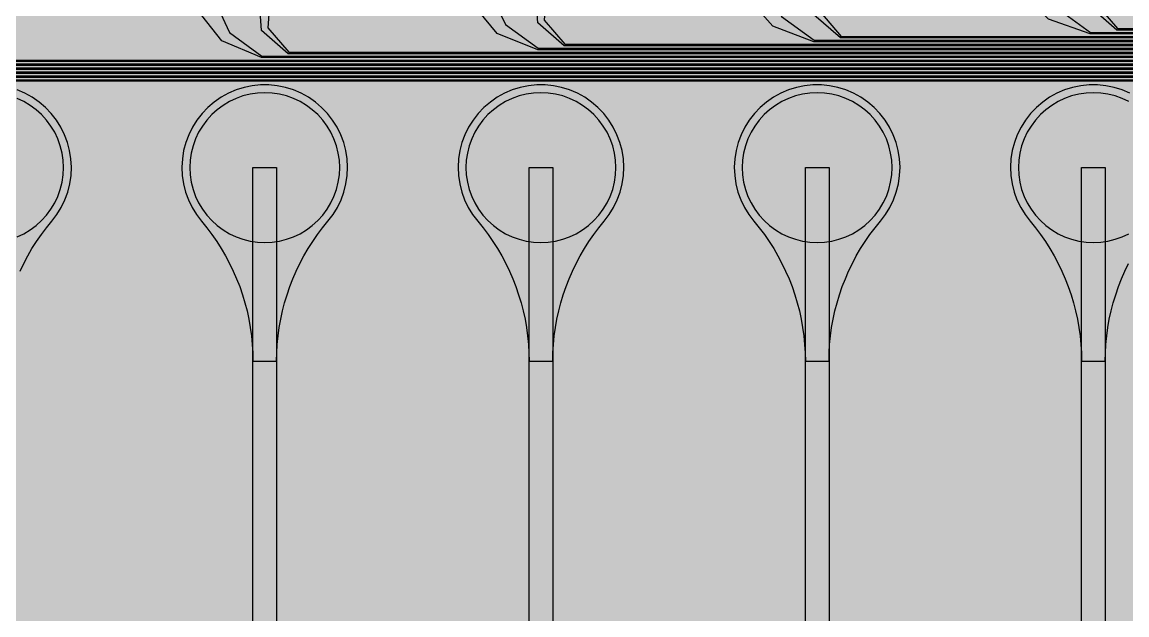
# Model space of a CAD drawing. Header units: metres. Extents: x -7240 to 10960, y -29667 to 1823.
# Drawn here: x 4465 to 5865, y -21720 to -20968 of the extents above; entities that cross this region are included whole.
import ezdxf

# ---------------------------------------------------------------- set-up
doc = ezdxf.new("R2010")
doc.units = ezdxf.units.M
for name, color, linetype in [('Metal1', 4, 'CONTINUOUS'), ('Polyimide', 7, 'CONTINUOUS'), ('Polyimide_Negative', 5, 'CONTINUOUS')]:
    doc.layers.add(name, color=color, linetype=linetype)

msp = doc.modelspace()

# ---------------------------------------------------------------- hatches: boundary and pattern name
at = {"layer": 'Polyimide'}
msp.add_hatch(color=7, dxfattribs=at).paths.add_polyline_path([(4088.5, -11806.9), (4098.7, -11851.2), (4115.6, -11893.5), (4138.6, -11932.7), (4167.4, -11968), (4201.1, -11998.5), (4239, -12023.6), (4280.3, -12042.7), (4349.2, -12073.7), (4413.2, -12113.8), (4471.3, -12162), (4522.3, -12217.7), (4565.4, -12279.7), (4599.7, -12346.9), (4624.7, -12418.2), (4639.9, -12492.2), (4645, -12567.5), (4639.9, -12642.8), (4624.7, -12716.8), (4599.7, -12788.1), (4565.4, -12855.3), (4522.3, -12917.3), (4471.3, -12973), (4413.2, -13021.2), (4349.2, -13061.3), (4280.3, -13092.3), (4239, -13111.4), (4201.1, -13136.5), (4167.4, -13167), (4138.6, -13202.3), (4115.6, -13241.5), (4098.7, -13283.8), (4088.5, -13328.1), (4085, -13373.5), (4085, -13567.5), (4099.4, -13861.6), (4142.6, -14152.8), (4214.2, -14438.4), (4313.4, -14715.5), (4439.2, -14981.7), (4590.6, -15234.2), (4766, -15470.7), (4963.7, -15688.8), (5181.8, -15886.5), (5418.3, -16061.9), (5670.8, -16213.3), (5936.9, -16339.1), (6214.1, -16438.3), (6499.7, -16509.9), (6790.9, -16553.1), (7085, -16567.5), (9960.4, -16567.5), (10038.8, -16571.4), (10116.4, -16582.9), (10192.6, -16601.9), (10266.5, -16628.4), (10337.5, -16662), (10404.8, -16702.3), (10467.9, -16749.1), (10526.1, -16801.8), (10578.8, -16860), (10625.6, -16923), (10665.9, -16990.4), (10699.5, -17061.4), (10725.9, -17135.3), (10745, -17211.4), (10756.5, -17289.1), (10760.4, -17367.5), (10760.4, -21957.3), (10721.6, -22012.9), (10686, -22070.6), (10653.6, -22130.1), (10624.5, -22191.4), (10598.9, -22254.2), (10576.8, -22318.2), (10558.3, -22383.5), (10543.4, -22449.6), (10532.2, -22516.5), (10524.7, -22583.8), (10521, -22651.5), (10521, -22719.3), (10524.7, -22787), (10532.2, -22854.4), (10543.4, -22921.2), (10558.3, -22987.4), (10576.8, -23052.6), (10598.9, -23116.7), (10624.5, -23179.5), (10653.6, -23240.7), (10686, -23300.3), (10721.6, -23357.9), (10760.4, -23413.5), (10760.4, -28667.5), (10756.5, -28745.9), (10745, -28823.6), (10725.9, -28899.7), (10699.5, -28973.6), (10665.9, -29044.6), (10625.6, -29112), (10578.8, -29175), (10526.1, -29233.2), (10467.9, -29285.9), (10404.8, -29332.7), (10337.5, -29373), (10266.5, -29406.6), (10192.6, -29433.1), (10116.4, -29452.1), (10038.8, -29463.6), (9960.4, -29467.5), (-6239.6, -29467.5), (-6318, -29463.6), (-6395.7, -29452.1), (-6471.9, -29433.1), (-6545.8, -29406.6), (-6616.7, -29373), (-6684.1, -29332.7), (-6747.1, -29285.9), (-6805.3, -29233.2), (-6858, -29175), (-6904.8, -29112), (-6945.2, -29044.6), (-6978.7, -28973.6), (-7005.2, -28899.7), (-7024.3, -28823.6), (-7035.8, -28745.9), (-7039.6, -28667.5), (-7039.6, -23426.3), (-6999.4, -23370.1), (-6962.3, -23311.6), (-6928.7, -23251.2), (-6898.5, -23189), (-6871.8, -23125.1), (-6848.8, -23059.9), (-6829.5, -22993.4), (-6814, -22926), (-6802.4, -22857.8), (-6794.6, -22789.1), (-6790.7, -22720), (-6790.7, -22650.8), (-6794.6, -22581.8), (-6802.4, -22513), (-6814, -22444.8), (-6829.5, -22377.4), (-6848.8, -22311), (-6871.8, -22245.7), (-6898.5, -22181.9), (-6928.7, -22119.7), (-6962.3, -22059.2), (-6999.4, -22000.8), (-7039.6, -21944.5), (-7039.6, -17367.5), (-7035.8, -17289.1), (-7024.3, -17211.4), (-7005.2, -17135.3), (-6978.7, -17061.4), (-6945.2, -16990.4), (-6904.8, -16923), (-6858, -16860), (-6805.3, -16801.8), (-6747.1, -16749.1), (-6684.1, -16702.3), (-6616.7, -16662), (-6545.8, -16628.4), (-6471.9, -16601.9), (-6395.7, -16582.9), (-6318, -16571.4), (-6239.6, -16567.5), (-3334, -16567.5), (-3039.9, -16553.1), (-2748.7, -16509.9), (-2463.1, -16438.3), (-2185.9, -16339.1), (-1919.8, -16213.3), (-1667.3, -16061.9), (-1430.8, -15886.5), (-1212.7, -15688.8), (-1015, -15470.7), (-839.6, -15234.2), (-688.2, -14981.7), (-562.4, -14715.5), (-463.2, -14438.4), (-391.6, -14152.8), (-348.4, -13861.6), (-334, -13567.5), (-334, -13373.5), (-337.5, -13328.1), (-347.7, -13283.8), (-364.6, -13241.5), (-387.6, -13202.3), (-416.4, -13167), (-450.1, -13136.5), (-488, -13111.4), (-529.3, -13092.3), (-529.3, -13092.3), (-598.2, -13061.3), (-662.2, -13021.2), (-720.3, -12973), (-771.3, -12917.3), (-814.4, -12855.3), (-848.7, -12788.1), (-873.7, -12716.8), (-888.9, -12642.8), (-894, -12567.5), (-888.9, -12492.2), (-873.7, -12418.2), (-848.7, -12346.9), (-814.4, -12279.7), (-771.3, -12217.7), (-720.3, -12162), (-662.2, -12113.8), (-598.2, -12073.7), (-529.3, -12042.7), (-488, -12023.6), (-450.1, -11998.5), (-416.4, -11968), (-387.6, -11932.7), (-364.6, -11893.5), (-347.7, -11851.2), (-337.5, -11806.9), (-334, -11761.5), (-334, -11074.3), (-337.5, -11028.9), (-347.7, -10984.6), (-364.6, -10942.4), (-387.6, -10903.1), (-416.4, -10867.8), (-450.1, -10837.3), (-488, -10812.2), (-529.3, -10793.2), (-529.3, -10793.2), (-598.2, -10762.1), (-662.2, -10722.1), (-720.3, -10673.8), (-771.3, -10618.1), (-814.4, -10556.1), (-848.7, -10488.9), (-873.7, -10417.6), (-888.9, -10343.7), (-894, -10268.3), (-888.9, -10193), (-873.7, -10119), (-848.7, -10047.8), (-814.4, -9980.5), (-771.3, -9918.5), (-720.3, -9862.9), (-662.2, -9814.6), (-598.2, -9774.6), (-529.3, -9743.5), (-488, -9724.5), (-450.1, -9699.4), (-416.4, -9668.8), (-387.6, -9633.5), (-364.6, -9594.3), (-347.7, -9552), (-337.5, -9507.7), (-334, -9462.4), (-334, -8775.1), (-337.5, -8729.8), (-347.7, -8685.5), (-364.6, -8643.2), (-387.6, -8604), (-416.4, -8568.7), (-450.1, -8538.1), (-488, -8513), (-529.3, -8494), (-529.3, -8494), (-598.2, -8462.9), (-662.2, -8422.9), (-720.3, -8374.6), (-771.3, -8319), (-814.4, -8257), (-848.7, -8189.7), (-873.7, -8118.5), (-888.9, -8044.5), (-894, -7969.2), (-888.9, -7893.8), (-873.7, -7819.9), (-848.7, -7748.6), (-814.4, -7681.4), (-771.3, -7619.4), (-720.3, -7563.7), (-662.2, -7515.4), (-598.2, -7475.4), (-529.3, -7444.3), (-529.3, -7444.3), (-488, -7425.3), (-450.1, -7400.2), (-416.4, -7369.7), (-387.6, -7334.4), (-364.6, -7295.1), (-347.7, -7252.9), (-337.5, -7208.6), (-334, -7163.2), (-334, -6476), (-337.5, -6430.6), (-347.7, -6386.3), (-364.6, -6344), (-387.6, -6304.8), (-416.4, -6269.5), (-450.1, -6239), (-488, -6213.9), (-529.3, -6194.8), (-529.3, -6194.8), (-598.2, -6163.8), (-662.2, -6123.7), (-720.3, -6075.5), (-771.3, -6019.8), (-814.4, -5957.8), (-848.7, -5890.6), (-873.7, -5819.3), (-888.9, -5745.3), (-894, -5670), (-888.9, -5594.7), (-873.7, -5520.7), (-848.7, -5449.4), (-814.4, -5382.2), (-771.3, -5320.2), (-720.3, -5264.5), (-662.2, -5216.3), (-598.2, -5176.2), (-529.3, -5145.2), (-529.3, -5145.2), (-488, -5126.1), (-450.1, -5101), (-416.4, -5070.5), (-387.6, -5035.2), (-364.6, -4996), (-347.7, -4953.7), (-337.5, -4909.4), (-334, -4864), (-334, 380), (-334, 1522.5), (-289, 1522.5), (-288.8, 1515.6), (-288.1, 1508.8), (-287, 1502), (-285.4, 1495.3), (-283.4, 1488.7), (-281, 1482.3), (-278.2, 1476.1), (-274.9, 1470), (-271.3, 1464.2), (-267.3, 1458.6), (-262.9, 1453.3), (-258.2, 1448.3), (-253.2, 1443.6), (-247.9, 1439.2), (-242.3, 1435.2), (-236.5, 1431.6), (-230.4, 1428.3), (-224.2, 1425.5), (-217.8, 1423.1), (-211.2, 1421.1), (-204.5, 1419.5), (-197.7, 1418.4), (-190.9, 1417.7), (-184, 1417.5), (-177.1, 1417.7), (-170.3, 1418.4), (-163.5, 1419.5), (-156.8, 1421.1), (-150.2, 1423.1), (-143.8, 1425.5), (-137.6, 1428.3), (-131.5, 1431.6), (-125.7, 1435.2), (-120.1, 1439.2), (-114.8, 1443.6), (-109.8, 1448.3), (-105.1, 1453.3), (-100.7, 1458.6), (-96.7, 1464.2), (-93.1, 1470), (-89.8, 1476.1), (-87, 1482.3), (-84.6, 1488.7), (-82.6, 1495.3), (-81, 1502), (-79.9, 1508.8), (-79.2, 1515.6), (-79, 1522.5), (1786, 1522.5), (3835, 1522.5), (3835.2, 1529), (3835.9, 1535.6), (3836.9, 1542), (3838.4, 1548.4), (3840.3, 1554.6), (3842.6, 1560.8), (3845.3, 1566.7), (3848.4, 1572.5), (3851.9, 1578.1), (3855.7, 1583.4), (3859.8, 1588.4), (3864.3, 1593.2), (3869.1, 1597.7), (3874.1, 1601.8), (3879.4, 1605.6), (3885, 1609.1), (3890.8, 1612.2), (3896.7, 1614.9), (3902.9, 1617.2), (3909.1, 1619.1), (3915.5, 1620.6), (3921.9, 1621.6), (3928.5, 1622.3), (3935, 1622.5), (3941.5, 1622.3), (3948.1, 1621.6), (3954.5, 1620.6), (3960.9, 1619.1), (3967.1, 1617.2), (3973.3, 1614.9), (3979.2, 1612.2), (3985, 1609.1), (3990.6, 1605.6), (3995.9, 1601.8), (4000.9, 1597.7), (4005.7, 1593.2), (4010.2, 1588.4), (4014.3, 1583.4), (4018.1, 1578.1), (4021.6, 1572.5), (4024.7, 1566.7), (4027.4, 1560.8), (4029.7, 1554.6), (4031.6, 1548.4), (4033.1, 1542), (4034.1, 1535.6), (4034.8, 1529), (4035, 1522.5), (4085, 1522.5), (4085, 380), (4085, 330), (4085, -4864), (4088.5, -4909.4), (4098.7, -4953.7), (4115.6, -4996), (4138.6, -5035.2), (4167.4, -5070.5), (4201.1, -5101), (4239, -5126.1), (4280.3, -5145.2), (4280.3, -5145.2), (4349.2, -5176.2), (4413.2, -5216.3), (4471.3, -5264.5), (4522.3, -5320.2), (4565.4, -5382.2), (4599.7, -5449.4), (4624.7, -5520.7), (4639.9, -5594.7), (4645, -5670), (4639.9, -5745.3), (4624.7, -5819.3), (4599.7, -5890.6), (4565.4, -5957.8), (4522.3, -6019.8), (4471.3, -6075.5), (4413.2, -6123.7), (4349.2, -6163.8), (4280.3, -6194.8), (4239, -6213.9), (4201.1, -6239), (4167.4, -6269.5), (4138.6, -6304.8), (4115.6, -6344), (4098.7, -6386.3), (4088.5, -6430.6), (4085, -6476), (4085, -11761.5), (4088.5, -11806.9)])

# ---------------------------------------------------------------- linework, layer by layer
at = {"layer": 'Metal1'}
for points in [[(2593.9, -18191.7), (2593.9, -22286.6), (2623.3, -22316), (9352.5, -22316), (9381.9, -22286.6), (9381.9, -21007.4), (9352.5, -20978), (5852.5, -20978), (5818.7, -20948.7), (5807.9, -20800), (5807.9, -20042.5), (5837.9, -20042.5), (5837.9, -20800), (5827, -20945.3), (5853.3, -20976), (9353.3, -20976), (9383.9, -21006.6), (9383.9, -22287.4), (9353.3, -22318), (2622.5, -22318), (2591.9, -22287.4), (2591.9, -18191.7)], [(2598.9, -18191.7), (2598.9, -22281.6), (2628.3, -22311), (9347.5, -22311), (9376.9, -22281.6), (9376.9, -21012.4), (9347.5, -20983), (5818.8, -20983), (5765.9, -20964.2), (5733.7, -20929.7), (5635.6, -20791.2), (5660.1, -20773.8), (5758.2, -20912.4), (5777.6, -20950.8), (5819.3, -20981), (9348.3, -20981), (9378.9, -21011.6), (9378.9, -22282.4), (9348.3, -22313), (2627.5, -22313), (2596.9, -22282.4), (2596.9, -18191.7)], [(2603.9, -18191.7), (2603.9, -22276.6), (2633.3, -22306), (9342.5, -22306), (9371.9, -22276.6), (9371.9, -21017.4), (9342.5, -20988), (5502.5, -20988), (5468.8, -20958.7), (5457.9, -20808), (5457.9, -20042.5), (5487.9, -20042.5), (5487.9, -20808), (5477, -20955.3), (5503.3, -20986), (9343.3, -20986), (9373.9, -21016.6), (9373.9, -22277.4), (9343.3, -22308), (2632.5, -22308), (2601.9, -22277.4), (2601.9, -18191.7)], [(2608.9, -18191.7), (2608.9, -22271.6), (2638.3, -22301), (9337.5, -22301), (9366.9, -22271.6), (9366.9, -21022.4), (9337.5, -20993), (5468.8, -20993), (5416.8, -20973.3), (5380.3, -20931.6), (5285.4, -20790.9), (5310.3, -20774.1), (5405.2, -20914.8), (5427.8, -20961), (5469.3, -20991), (9338.3, -20991), (9368.9, -21021.6), (9368.9, -22272.4), (9338.3, -22303), (2637.5, -22303), (2606.9, -22272.4), (2606.9, -18191.7)], [(2613.9, -18191.7), (2613.9, -22266.6), (2643.3, -22296), (9332.5, -22296), (9361.9, -22266.6), (9361.9, -21027.4), (9332.5, -20998), (5152.5, -20998), (5118.8, -20968.7), (5107.9, -20816), (5107.9, -20042.5), (5137.9, -20042.5), (5137.9, -20816), (5126.9, -20965.3), (5153.3, -20996), (9333.3, -20996), (9363.9, -21026.6), (9363.9, -22267.4), (9333.3, -22298), (2642.5, -22298), (2611.9, -22267.4), (2611.9, -18191.7)], [(2618.9, -18191.7), (2618.9, -22261.6), (2648.3, -22291), (9327.5, -22291), (9356.9, -22261.6), (9356.9, -21032.4), (9327.5, -21003), (5118.8, -21003), (5067.6, -20982.4), (5027.1, -20933.3), (4935.3, -20790.6), (4960.5, -20774.4), (5052.3, -20917.1), (5078.1, -20971.1), (5119.3, -21001), (9328.3, -21001), (9358.9, -21031.6), (9358.9, -22262.4), (9328.3, -22293), (2647.5, -22293), (2616.9, -22262.4), (2616.9, -18191.7)], [(2623.9, -18191.7), (2623.9, -22256.6), (2653.3, -22286), (9322.5, -22286), (9351.9, -22256.6), (9351.9, -21037.4), (9322.5, -21008), (4802.5, -21008), (4768.8, -20978.7), (4757.9, -20824), (4757.9, -20042.5), (4787.9, -20042.5), (4787.9, -20824), (4776.9, -20975.3), (4803.3, -21006), (9323.3, -21006), (9353.9, -21036.6), (9353.9, -22257.4), (9323.3, -22288), (2652.5, -22288), (2621.9, -22257.4), (2621.9, -18191.7)], [(2628.9, -18191.7), (2628.9, -22251.6), (2658.3, -22281), (9317.5, -22281), (9346.9, -22251.6), (9346.9, -21042.4), (9317.5, -21013), (4768.8, -21013), (4718.4, -20991.7), (4674, -20934.9), (4585.1, -20790.4), (4610.7, -20774.6), (4699.6, -20919.2), (4728.4, -20981.2), (4769.3, -21011), (9318.3, -21011), (9348.9, -21041.6), (9348.9, -22252.4), (9318.3, -22283), (2657.5, -22283), (2626.9, -22252.4), (2626.9, -18191.7)], [(2633.9, -18191.7), (2633.9, -22246.6), (2663.3, -22276), (9312.5, -22276), (9341.9, -22246.6), (9341.9, -21047.4), (9312.5, -21018), (4452.5, -21018), (4418.9, -20988.7), (4407.9, -20832), (4407.9, -20042.5), (4437.9, -20042.5), (4437.9, -20832), (4426.9, -20985.3), (4453.3, -21016), (9313.3, -21016), (9343.9, -21046.6), (9343.9, -22247.4), (9313.3, -22278), (2662.5, -22278), (2631.9, -22247.4), (2631.9, -18191.7)], [(2638.9, -18191.7), (2638.9, -22241.6), (2668.3, -22271), (9307.5, -22271), (9336.9, -22241.6), (9336.9, -21052.4), (9307.5, -21023), (4418.8, -21023), (4369.1, -21001), (4321.1, -20936.3), (4235, -20790.1), (4260.8, -20774.9), (4347, -20921.1), (4378.6, -20991.3), (4419.4, -21021), (9308.3, -21021), (9338.9, -21051.6), (9338.9, -22242.4), (9308.3, -22273), (2667.5, -22273), (2636.9, -22242.4), (2636.9, -18191.7)], [(2643.9, -18191.7), (2643.9, -22236.6), (2673.3, -22266), (9302.5, -22266), (9331.9, -22236.6), (9331.9, -21057.4), (9302.5, -21028), (4102.5, -21028), (4068.9, -20998.6), (4057.9, -20840), (4057.9, -20042.5), (4087.9, -20042.5), (4087.9, -20840), (4076.9, -20995.4), (4103.3, -21026), (9303.3, -21026), (9333.9, -21056.6), (9333.9, -22237.4), (9303.3, -22268), (2672.5, -22268), (2641.9, -22237.4), (2641.9, -18191.7)], [(2648.9, -18191.7), (2648.9, -22231.6), (2678.3, -22261), (9297.5, -22261), (9326.9, -22231.6), (9326.9, -21062.4), (9297.5, -21033), (4068.8, -21033), (4019.7, -21010.4), (3968.4, -20937.6), (3884.8, -20789.9), (3910.9, -20775.1), (3994.5, -20922.8), (4028.9, -21001.4), (4069.4, -21031), (9298.3, -21031), (9328.9, -21061.6), (9328.9, -22232.4), (9298.3, -22263), (2677.5, -22263), (2646.9, -22232.4), (2646.9, -18191.7)], [(2653.9, -18191.7), (2653.9, -22226.6), (2683.3, -22256), (9292.5, -22256), (9321.9, -22226.6), (9321.9, -21067.4), (9292.5, -21038), (3752.5, -21038), (3718.9, -21008.6), (3707.9, -20848), (3707.9, -20042.5), (3737.9, -20042.5), (3737.9, -20848), (3726.8, -21005.4), (3753.3, -21036), (9293.3, -21036), (9323.9, -21066.6), (9323.9, -22227.4), (9293.3, -22258), (2682.5, -22258), (2651.9, -22227.4), (2651.9, -18191.7)], [(2658.9, -18191.7), (2658.9, -22221.6), (2688.3, -22251), (9287.5, -22251), (9316.9, -22221.6), (9316.9, -21072.4), (9287.5, -21043), (3718.8, -21043), (3670.3, -21019.9), (3615.8, -20938.7), (3534.7, -20789.7), (3561.1, -20775.3), (3642.2, -20924.4), (3679.2, -21011.4), (3719.4, -21041), (9288.3, -21041), (9318.9, -21071.6), (9318.9, -22222.4), (9288.3, -22253), (2687.5, -22253), (2656.9, -22222.4), (2656.9, -18191.7)], [(2753.9, -18191.7), (2753.9, -22126.6), (2783.3, -22156), (5792.5, -22156), (5819, -22125.4), (5807.9, -21966), (5807.9, -21152.5), (5837.9, -21152.5), (5837.9, -21966), (5826.8, -22128.6), (5793.3, -22158), (2782.5, -22158), (2751.9, -22127.4), (2751.9, -18191.7)], [(2763.9, -18191.7), (2763.9, -22116.6), (2793.3, -22146), (5442.5, -22146), (5468.9, -22115.4), (5457.9, -21958), (5457.9, -21152.5), (5487.9, -21152.5), (5487.9, -21958), (5476.8, -22118.6), (5443.3, -22148), (2792.5, -22148), (2761.9, -22117.4), (2761.9, -18191.7)], [(2773.9, -18191.7), (2773.9, -22106.6), (2803.3, -22136), (5092.5, -22136), (5118.9, -22105.4), (5107.9, -21950), (5107.9, -21152.5), (5137.9, -21152.5), (5137.9, -21950), (5126.9, -22108.6), (5093.3, -22138), (2802.5, -22138), (2771.9, -22107.4), (2771.9, -18191.7)], [(2783.9, -18191.7), (2783.9, -22096.6), (2813.3, -22126), (4742.5, -22126), (4768.9, -22095.3), (4757.9, -21942), (4757.9, -21152.5), (4787.9, -21152.5), (4787.9, -21942), (4776.9, -22098.7), (4743.3, -22128), (2812.5, -22128), (2781.9, -22097.4), (2781.9, -18191.7)], [(4462.8, -21283.6), (4467.5, -21273.9), (4472.5, -21264.4), (4477.9, -21255.1), (4483.7, -21246.1), (4489.8, -21237.3), (4496.2, -21228.7), (4503, -21220.4), (4509.4, -21211.9), (4515, -21202.9), (4519.6, -21193.3), (4523.2, -21183.4), (4525.8, -21173.1), (4527.4, -21162.6), (4527.9, -21152), (4527.3, -21141.4), (4525.6, -21130.9), (4522.9, -21120.7), (4519.2, -21110.8), (4514.5, -21101.3), (4508.9, -21092.3), (4502.4, -21083.9), (4495, -21076.2), (4487, -21069.3), (4478.3, -21063.3), (4469, -21058.2), (4459.2, -21054)], [(5869, -21058.2), (5859.2, -21054), (5849.1, -21050.8), (5838.7, -21048.7), (5828.2, -21047.6), (5817.6, -21047.6), (5807, -21048.7), (5796.6, -21050.8), (5786.5, -21054), (5776.8, -21058.2), (5767.5, -21063.3), (5758.8, -21069.3), (5750.7, -21076.2), (5743.4, -21083.9), (5736.9, -21092.3), (5731.2, -21101.3), (5726.5, -21110.8), (5722.8, -21120.7), (5720.1, -21130.9), (5718.5, -21141.4), (5717.9, -21152), (5718.4, -21162.6), (5719.9, -21173.1), (5722.5, -21183.4), (5726.1, -21193.3), (5730.8, -21202.9), (5736.3, -21211.9), (5742.7, -21220.4), (5749.5, -21228.7), (5756, -21237.3), (5762.1, -21246.1), (5767.8, -21255.1), (5773.2, -21264.4), (5778.3, -21273.9), (5782.9, -21283.6), (5787.2, -21293.4), (5791.1, -21303.4), (5794.6, -21313.6), (5797.7, -21323.9), (5800.4, -21334.2), (5802.7, -21344.7), (5804.5, -21355.3), (5806, -21365.9), (5807, -21376.6), (5807.7, -21387.3), (5807.9, -21398.1), (5837.9, -21398.1), (5837.9, -21398.1), (5838.1, -21387.3), (5838.7, -21376.6), (5839.8, -21365.9), (5841.2, -21355.3), (5843.1, -21344.7), (5845.4, -21334.2), (5848.1, -21323.9), (5851.2, -21313.6), (5854.7, -21303.4), (5858.6, -21293.4), (5862.8, -21283.6), (5867.5, -21273.9)]]:
    msp.add_lwpolyline(points, dxfattribs=at)
for points in [[(4787.9, -21398.1), (4788.1, -21387.3), (4788.7, -21376.6), (4789.8, -21365.9), (4791.2, -21355.3), (4793.1, -21344.7), (4795.4, -21334.2), (4798.1, -21323.9), (4801.2, -21313.6), (4804.7, -21303.4), (4808.6, -21293.4), (4812.8, -21283.6), (4817.5, -21273.9), (4822.5, -21264.4), (4827.9, -21255.1), (4833.7, -21246.1), (4839.8, -21237.3), (4846.2, -21228.7), (4853, -21220.4), (4859.4, -21211.9), (4865, -21202.9), (4869.6, -21193.3), (4873.2, -21183.4), (4875.8, -21173.1), (4877.4, -21162.6), (4877.9, -21152), (4877.3, -21141.4), (4875.6, -21130.9), (4872.9, -21120.7), (4869.2, -21110.8), (4864.5, -21101.3), (4858.9, -21092.3), (4852.4, -21083.9), (4845, -21076.2), (4837, -21069.3), (4828.3, -21063.3), (4819, -21058.2), (4809.2, -21054), (4799.1, -21050.8), (4788.7, -21048.7), (4778.2, -21047.6), (4767.6, -21047.6), (4757, -21048.7), (4746.6, -21050.8), (4736.5, -21054), (4726.8, -21058.2), (4717.5, -21063.3), (4708.8, -21069.3), (4700.7, -21076.2), (4693.4, -21083.9), (4686.9, -21092.3), (4681.2, -21101.3), (4676.5, -21110.8), (4672.8, -21120.7), (4670.1, -21130.9), (4668.5, -21141.4), (4667.9, -21152), (4668.4, -21162.6), (4669.9, -21173.1), (4672.5, -21183.4), (4676.1, -21193.3), (4680.8, -21202.9), (4686.3, -21211.9), (4692.7, -21220.4), (4699.5, -21228.7), (4706, -21237.3), (4712.1, -21246.1), (4717.8, -21255.1), (4723.2, -21264.4), (4728.3, -21273.9), (4732.9, -21283.6), (4737.2, -21293.4), (4741.1, -21303.4), (4744.6, -21313.6), (4747.7, -21323.9), (4750.4, -21334.2), (4752.7, -21344.7), (4754.5, -21355.3), (4756, -21365.9), (4757, -21376.6), (4757.7, -21387.3), (4757.9, -21398.1), (4787.9, -21398.1)], [(5137.9, -21398.1), (5138.1, -21387.3), (5138.7, -21376.6), (5139.8, -21365.9), (5141.2, -21355.3), (5143.1, -21344.7), (5145.4, -21334.2), (5148.1, -21323.9), (5151.2, -21313.6), (5154.7, -21303.4), (5158.6, -21293.4), (5162.8, -21283.6), (5167.5, -21273.9), (5172.5, -21264.4), (5177.9, -21255.1), (5183.7, -21246.1), (5189.8, -21237.3), (5196.2, -21228.7), (5203, -21220.4), (5209.4, -21211.9), (5215, -21202.9), (5219.6, -21193.3), (5223.2, -21183.4), (5225.8, -21173.1), (5227.4, -21162.6), (5227.9, -21152), (5227.3, -21141.4), (5225.6, -21130.9), (5222.9, -21120.7), (5219.2, -21110.8), (5214.5, -21101.3), (5208.9, -21092.3), (5202.4, -21083.9), (5195, -21076.2), (5187, -21069.3), (5178.3, -21063.3), (5169, -21058.2), (5159.2, -21054), (5149.1, -21050.8), (5138.7, -21048.7), (5128.2, -21047.6), (5117.6, -21047.6), (5107, -21048.7), (5096.6, -21050.8), (5086.5, -21054), (5076.8, -21058.2), (5067.5, -21063.3), (5058.8, -21069.3), (5050.7, -21076.2), (5043.4, -21083.9), (5036.9, -21092.3), (5031.2, -21101.3), (5026.5, -21110.8), (5022.8, -21120.7), (5020.1, -21130.9), (5018.5, -21141.4), (5017.9, -21152), (5018.4, -21162.6), (5019.9, -21173.1), (5022.5, -21183.4), (5026.1, -21193.3), (5030.8, -21202.9), (5036.3, -21211.9), (5042.7, -21220.4), (5049.5, -21228.7), (5056, -21237.3), (5062.1, -21246.1), (5067.8, -21255.1), (5073.2, -21264.4), (5078.3, -21273.9), (5082.9, -21283.6), (5087.2, -21293.4), (5091.1, -21303.4), (5094.6, -21313.6), (5097.7, -21323.9), (5100.4, -21334.2), (5102.7, -21344.7), (5104.5, -21355.3), (5106, -21365.9), (5107, -21376.6), (5107.7, -21387.3), (5107.9, -21398.1), (5137.9, -21398.1)], [(5487.9, -21398.1), (5488.1, -21387.3), (5488.7, -21376.6), (5489.8, -21365.9), (5491.2, -21355.3), (5493.1, -21344.7), (5495.4, -21334.2), (5498.1, -21323.9), (5501.2, -21313.6), (5504.7, -21303.4), (5508.6, -21293.4), (5512.8, -21283.6), (5517.5, -21273.9), (5522.5, -21264.4), (5527.9, -21255.1), (5533.7, -21246.1), (5539.8, -21237.3), (5546.2, -21228.7), (5553, -21220.4), (5559.4, -21211.9), (5565, -21202.9), (5569.6, -21193.3), (5573.2, -21183.4), (5575.8, -21173.1), (5577.4, -21162.6), (5577.9, -21152), (5577.3, -21141.4), (5575.6, -21130.9), (5572.9, -21120.7), (5569.2, -21110.8), (5564.5, -21101.3), (5558.9, -21092.3), (5552.4, -21083.9), (5545, -21076.2), (5537, -21069.3), (5528.3, -21063.3), (5519, -21058.2), (5509.2, -21054), (5499.1, -21050.8), (5488.7, -21048.7), (5478.2, -21047.6), (5467.6, -21047.6), (5457, -21048.7), (5446.6, -21050.8), (5436.5, -21054), (5426.8, -21058.2), (5417.5, -21063.3), (5408.8, -21069.3), (5400.7, -21076.2), (5393.4, -21083.9), (5386.9, -21092.3), (5381.2, -21101.3), (5376.5, -21110.8), (5372.8, -21120.7), (5370.1, -21130.9), (5368.5, -21141.4), (5367.9, -21152), (5368.4, -21162.6), (5369.9, -21173.1), (5372.5, -21183.4), (5376.1, -21193.3), (5380.8, -21202.9), (5386.3, -21211.9), (5392.7, -21220.4), (5399.5, -21228.7), (5406, -21237.3), (5412.1, -21246.1), (5417.8, -21255.1), (5423.2, -21264.4), (5428.3, -21273.9), (5432.9, -21283.6), (5437.2, -21293.4), (5441.1, -21303.4), (5444.6, -21313.6), (5447.7, -21323.9), (5450.4, -21334.2), (5452.7, -21344.7), (5454.5, -21355.3), (5456, -21365.9), (5457, -21376.6), (5457.7, -21387.3), (5457.9, -21398.1), (5487.9, -21398.1)]]:
    msp.add_lwpolyline(points, close=True, dxfattribs=at)
at = {"layer": 'Polyimide_Negative'}
for points in [[(4459.2, -21240.3), (4467.7, -21236.3), (4475.7, -21231.5), (4483.1, -21225.9), (4490.1, -21219.7), (4496.3, -21212.8), (4501.9, -21205.3), (4506.7, -21197.3), (4510.6, -21188.9), (4513.8, -21180.1), (4516, -21171), (4517.4, -21161.8), (4517.9, -21152.5), (4517.9, -21152.5), (4517.4, -21143.2), (4516, -21134), (4513.8, -21124.9), (4510.6, -21116.1), (4506.7, -21107.7), (4501.9, -21099.7), (4496.3, -21092.2), (4490.1, -21085.3), (4483.1, -21079.1), (4475.7, -21073.5), (4467.7, -21068.7), (4459.2, -21064.7)], [(5867.7, -21068.7), (5859.2, -21064.7), (5850.5, -21061.6), (5841.4, -21059.3), (5832.2, -21058), (5822.9, -21057.5), (5813.6, -21058), (5804.3, -21059.3), (5795.3, -21061.6), (5786.5, -21064.7), (5778.1, -21068.7), (5770.1, -21073.5), (5762.6, -21079.1), (5755.7, -21085.3), (5749.4, -21092.2), (5743.9, -21099.7), (5739.1, -21107.7), (5735.1, -21116.1), (5732, -21124.9), (5729.7, -21134), (5728.3, -21143.2), (5727.9, -21152.5), (5728.3, -21161.8), (5729.7, -21171), (5732, -21180.1), (5735.1, -21188.9), (5739.1, -21197.3), (5743.9, -21205.3), (5749.4, -21212.8), (5755.7, -21219.7), (5762.6, -21225.9), (5770.1, -21231.5), (5778.1, -21236.3), (5786.5, -21240.3), (5795.3, -21243.4), (5804.3, -21245.7), (5813.6, -21247), (5822.9, -21247.5), (5832.2, -21247), (5841.4, -21245.7), (5850.5, -21243.4), (5859.2, -21240.3), (5867.7, -21236.3)]]:
    msp.add_lwpolyline(points, dxfattribs=at)
for points in [[(4867.9, -21152.5), (4867.4, -21143.2), (4866, -21134), (4863.8, -21124.9), (4860.6, -21116.1), (4856.7, -21107.7), (4851.9, -21099.7), (4846.3, -21092.2), (4840.1, -21085.3), (4833.1, -21079.1), (4825.7, -21073.5), (4817.7, -21068.7), (4809.2, -21064.7), (4800.5, -21061.6), (4791.4, -21059.3), (4782.2, -21058), (4772.9, -21057.5), (4763.6, -21058), (4754.3, -21059.3), (4745.3, -21061.6), (4736.5, -21064.7), (4728.1, -21068.7), (4720.1, -21073.5), (4712.6, -21079.1), (4705.7, -21085.3), (4699.4, -21092.2), (4693.9, -21099.7), (4689.1, -21107.7), (4685.1, -21116.1), (4682, -21124.9), (4679.7, -21134), (4678.3, -21143.2), (4677.9, -21152.5), (4678.3, -21161.8), (4679.7, -21171), (4682, -21180.1), (4685.1, -21188.9), (4689.1, -21197.3), (4693.9, -21205.3), (4699.4, -21212.8), (4705.7, -21219.7), (4712.6, -21225.9), (4720.1, -21231.5), (4728.1, -21236.3), (4736.5, -21240.3), (4745.3, -21243.4), (4754.3, -21245.7), (4763.6, -21247), (4772.9, -21247.5), (4782.2, -21247), (4791.4, -21245.7), (4800.5, -21243.4), (4809.2, -21240.3), (4817.7, -21236.3), (4825.7, -21231.5), (4833.1, -21225.9), (4840.1, -21219.7), (4846.3, -21212.8), (4851.9, -21205.3), (4856.7, -21197.3), (4860.6, -21188.9), (4863.8, -21180.1), (4866, -21171), (4867.4, -21161.8), (4867.9, -21152.5)], [(5217.9, -21152.5), (5217.4, -21143.2), (5216, -21134), (5213.8, -21124.9), (5210.6, -21116.1), (5206.7, -21107.7), (5201.9, -21099.7), (5196.3, -21092.2), (5190.1, -21085.3), (5183.1, -21079.1), (5175.7, -21073.5), (5167.7, -21068.7), (5159.2, -21064.7), (5150.5, -21061.6), (5141.4, -21059.3), (5132.2, -21058), (5122.9, -21057.5), (5113.6, -21058), (5104.3, -21059.3), (5095.3, -21061.6), (5086.5, -21064.7), (5078.1, -21068.7), (5070.1, -21073.5), (5062.6, -21079.1), (5055.7, -21085.3), (5049.4, -21092.2), (5043.9, -21099.7), (5039.1, -21107.7), (5035.1, -21116.1), (5032, -21124.9), (5029.7, -21134), (5028.3, -21143.2), (5027.9, -21152.5), (5028.3, -21161.8), (5029.7, -21171), (5032, -21180.1), (5035.1, -21188.9), (5039.1, -21197.3), (5043.9, -21205.3), (5049.4, -21212.8), (5055.7, -21219.7), (5062.6, -21225.9), (5070.1, -21231.5), (5078.1, -21236.3), (5086.5, -21240.3), (5095.3, -21243.4), (5104.3, -21245.7), (5113.6, -21247), (5122.9, -21247.5), (5132.2, -21247), (5141.4, -21245.7), (5150.5, -21243.4), (5159.2, -21240.3), (5167.7, -21236.3), (5175.7, -21231.5), (5183.1, -21225.9), (5190.1, -21219.7), (5196.3, -21212.8), (5201.9, -21205.3), (5206.7, -21197.3), (5210.6, -21188.9), (5213.8, -21180.1), (5216, -21171), (5217.4, -21161.8), (5217.9, -21152.5)], [(5567.9, -21152.5), (5567.4, -21143.2), (5566, -21134), (5563.8, -21124.9), (5560.6, -21116.1), (5556.7, -21107.7), (5551.9, -21099.7), (5546.3, -21092.2), (5540.1, -21085.3), (5533.1, -21079.1), (5525.7, -21073.5), (5517.7, -21068.7), (5509.2, -21064.7), (5500.5, -21061.6), (5491.4, -21059.3), (5482.2, -21058), (5472.9, -21057.5), (5463.6, -21058), (5454.3, -21059.3), (5445.3, -21061.6), (5436.5, -21064.7), (5428.1, -21068.7), (5420.1, -21073.5), (5412.6, -21079.1), (5405.7, -21085.3), (5399.4, -21092.2), (5393.9, -21099.7), (5389.1, -21107.7), (5385.1, -21116.1), (5382, -21124.9), (5379.7, -21134), (5378.3, -21143.2), (5377.9, -21152.5), (5378.3, -21161.8), (5379.7, -21171), (5382, -21180.1), (5385.1, -21188.9), (5389.1, -21197.3), (5393.9, -21205.3), (5399.4, -21212.8), (5405.7, -21219.7), (5412.6, -21225.9), (5420.1, -21231.5), (5428.1, -21236.3), (5436.5, -21240.3), (5445.3, -21243.4), (5454.3, -21245.7), (5463.6, -21247), (5472.9, -21247.5), (5482.2, -21247), (5491.4, -21245.7), (5500.5, -21243.4), (5509.2, -21240.3), (5517.7, -21236.3), (5525.7, -21231.5), (5533.1, -21225.9), (5540.1, -21219.7), (5546.3, -21212.8), (5551.9, -21205.3), (5556.7, -21197.3), (5560.6, -21188.9), (5563.8, -21180.1), (5566, -21171), (5567.4, -21161.8), (5567.9, -21152.5)]]:
    msp.add_lwpolyline(points, close=True, dxfattribs=at)

doc.saveas('drawing.dxf')
